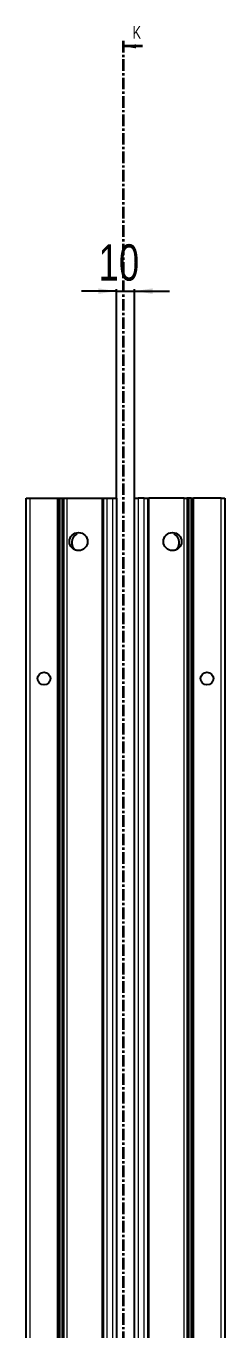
# Model space of a CAD drawing. Header units: millimetres. Extents: x -199 to 1181, y -1371 to 1507.
# Drawn here: x 594 to 703, y 789 to 1507 of the extents above; entities that cross this region are included whole.
import ezdxf

# ---------------------------------------------------------------- set-up
doc = ezdxf.new("R2010")
doc.units = ezdxf.units.MM
doc.linetypes.add('CENTER', pattern=[10.16, 6.35, -1.27, 1.27, -1.27])
doc.layers.add('FORMAT', color=7, linetype='Continuous')
doc.styles.add('SLDTEXTSTYLE0', font='TXT', dxfattribs={"width": 0.75})
doc.dimstyles.new('SLDDIMSTYLE1', dxfattribs={"dimtxt": 20, "dimasz": 10, "dimexe": 0, "dimexo": 0.0625, "dimgap": 5, "dimtad": 2, "dimdec": 1, "dimrnd": 1e-09, "dimzin": 12, "dimdsep": 46, "dimtxsty": 'SLDTEXTSTYLE0', "dimsah": 1, "dimcen": 0.09, "dimadec": 0, "dimazin": 3, "dimtfac": 1, "dimtmove": 0, "dimatfit": 0, "dimfxl": 0, "dimfrac": 2, "dimtolj": 1, "dimtzin": 12, "dimarcsym": 0})

# ---------------------------------------------------------------- blocks, each defined once
blk = doc.blocks.new('_D_4')
at = {"layer": 'FORMAT'}
for p, q in [((643.8, 1361.21), (624.57, 1361.21)), ((643.8, 1247.22), (643.8, 1362.21)), ((643.8, 1361.21), (653.8, 1361.21)), ((653.8, 1247.22), (653.8, 1362.21)), ((653.8, 1361.21), (673.03, 1361.21))]:
    blk.add_line(p, q, dxfattribs=at)
for points in [[(643.8, 1361.21), (633.8, 1362.75), (633.8, 1359.67)], [(653.8, 1361.21), (663.8, 1359.67), (663.8, 1362.75)]]:
    blk.add_solid(points, dxfattribs=at)
at = {"layer": 'FORMAT', "insert": (634.02, 1386.99), "char_height": 20, "attachment_point": 1, "style": 'SLDTEXTSTYLE0'}
blk.add_mtext('10', dxfattribs=at)

msp = doc.modelspace()

# ---------------------------------------------------------------- linework, layer by layer
at = {"color": 7, "linetype": 'CENTER', "lineweight": 35}
msp.add_line((647.53, 1499.09), (647.53, -1103.67), dxfattribs=at)
at = {"color": 7, "linetype": 'Continuous', "lineweight": 35}
msp.add_line((658.17, 1496.09), (647.53, 1496.09), dxfattribs=at)
at = {"color": 7, "linetype": 'Continuous', "lineweight": 25}
for p, q in [((594.1, -851.79), (594.1, 1247.21)), ((594.1, 1247.21), (596.1, 1247.21)), ((596.1, 1247.21), (611.45, 1247.21)), ((611.45, 1247.21), (612.1, 1247.21)), ((612.1, 1223.46), (612.1, 1247.21)), ((612.1, 1247.21), (612.69, 1247.21)), ((612.69, 1247.21), (613.89, 1247.21)), ((613.89, 1247.21), (613.89, -851.79)), ((613.89, 1247.21), (613.93, 1247.21)), ((613.93, 1247.21), (613.93, -851.79)), ((613.93, 1247.21), (615.13, 1247.21)), ((615.13, 1247.21), (616.55, 1247.21)), ((616.55, 1247.21), (635.95, 1247.21)), ((635.95, 1247.21), (636.6, 1247.21)), ((636.6, -851.79), (636.6, 1247.21)), ((636.6, 1247.21), (638.6, 1247.21)), ((638.6, 1247.21), (641.8, 1247.21)), ((641.8, 1247.21), (643.8, 1247.21)), ((643.8, 1247.21), (643.8, -851.79)), ((653.8, -851.79), (653.8, 1247.21)), ((653.8, 1247.21), (655.8, 1247.21)), ((659, 1247.21), (655.8, 1247.21)), ((659, 1247.21), (661, 1247.21)), ((661, 1247.21), (661, -851.79)), ((661, 1247.21), (661.65, 1247.21)), ((681.05, 1247.21), (661.65, 1247.21)), ((681.05, 1247.21), (682.47, 1247.21)), ((683.67, 1247.21), (682.47, 1247.21)), ((683.67, -851.79), (683.67, 1247.21)), ((683.71, 1247.21), (683.67, 1247.21)), ((683.71, -851.79), (683.71, 1247.21)), ((684.91, 1247.21), (683.71, 1247.21)), ((684.91, 1247.21), (685.5, 1247.21)), ((685.5, 1247.21), (685.5, 1223.46)), ((685.5, 1247.21), (686.15, 1247.21)), ((701.5, 1247.21), (686.15, 1247.21)), ((701.5, 1247.21), (703.5, 1247.21)), ((703.5, 1247.21), (703.5, -851.79)), ((612.16, 1223.35), (612.1, 1223.46)), ((612.1, 1223.46), (612.1, 1221.96)), ((612.1, 1221.96), (612.16, 1222.06)), ((612.1, 1173.46), (612.1, 1221.96)), ((612.16, 1222.06), (612.16, 1223.35)), ((622.15, 1227.73), (622.15, 1228.14)), ((675.45, 1228.14), (675.45, 1227.73)), ((685.5, 1223.46), (685.44, 1223.35)), ((685.44, 1223.35), (685.44, 1222.06)), ((685.44, 1222.06), (685.5, 1221.96)), ((685.5, 1221.96), (685.5, 1223.46)), ((685.5, 1221.96), (685.5, 1173.46)), ((612.16, 1173.35), (612.1, 1173.46)), ((612.1, 1173.46), (612.1, 1171.96)), ((612.1, 1171.96), (612.16, 1172.06)), ((612.1, 1123.46), (612.1, 1171.96)), ((612.16, 1172.06), (612.16, 1173.35)), ((685.5, 1173.46), (685.44, 1173.35)), ((685.44, 1173.35), (685.44, 1172.06)), ((685.44, 1172.06), (685.5, 1171.96)), ((685.5, 1171.96), (685.5, 1173.46)), ((685.5, 1171.96), (685.5, 1123.46)), ((612.16, 1123.35), (612.1, 1123.46)), ((612.1, 1123.46), (612.1, 1121.96)), ((612.1, 1121.96), (612.16, 1122.06)), ((612.1, 1073.46), (612.1, 1121.96)), ((612.16, 1122.06), (612.16, 1123.35)), ((685.5, 1123.46), (685.44, 1123.35)), ((685.44, 1123.35), (685.44, 1122.06)), ((685.44, 1122.06), (685.5, 1121.96)), ((685.5, 1121.96), (685.5, 1123.46)), ((685.5, 1121.96), (685.5, 1073.46)), ((612.16, 1073.35), (612.1, 1073.46)), ((612.1, 1073.46), (612.1, 1071.96)), ((612.1, 1071.96), (612.16, 1072.06)), ((612.1, 1023.46), (612.1, 1071.96)), ((612.16, 1072.06), (612.16, 1073.35)), ((685.5, 1073.46), (685.44, 1073.35)), ((685.44, 1073.35), (685.44, 1072.06)), ((685.44, 1072.06), (685.5, 1071.96)), ((685.5, 1071.96), (685.5, 1073.46)), ((685.5, 1071.96), (685.5, 1023.46)), ((612.16, 1023.35), (612.1, 1023.46)), ((612.1, 1023.46), (612.1, 1021.96)), ((612.1, 1021.96), (612.16, 1022.06)), ((612.1, 973.46), (612.1, 1021.96)), ((612.16, 1022.06), (612.16, 1023.35)), ((685.5, 1023.46), (685.44, 1023.35)), ((685.44, 1023.35), (685.44, 1022.06)), ((685.44, 1022.06), (685.5, 1021.96)), ((685.5, 1021.96), (685.5, 1023.46)), ((685.5, 1021.96), (685.5, 973.46)), ((612.16, 973.35), (612.1, 973.46)), ((612.1, 973.46), (612.1, 971.96)), ((612.1, 971.96), (612.16, 972.06)), ((612.1, 923.46), (612.1, 971.96)), ((612.16, 972.06), (612.16, 973.35)), ((685.5, 973.46), (685.44, 973.35)), ((685.44, 973.35), (685.44, 972.06)), ((685.44, 972.06), (685.5, 971.96)), ((685.5, 971.96), (685.5, 973.46)), ((685.5, 971.96), (685.5, 923.46)), ((612.16, 923.35), (612.1, 923.46)), ((612.1, 923.46), (612.1, 921.96)), ((612.1, 921.96), (612.16, 922.06)), ((612.1, 873.46), (612.1, 921.96)), ((612.16, 922.06), (612.16, 923.35)), ((685.5, 923.46), (685.44, 923.35)), ((685.44, 923.35), (685.44, 922.06)), ((685.44, 922.06), (685.5, 921.96)), ((685.5, 921.96), (685.5, 923.46)), ((685.5, 921.96), (685.5, 873.46)), ((612.16, 873.35), (612.1, 873.46)), ((612.1, 873.46), (612.1, 871.96)), ((612.1, 871.96), (612.16, 872.06)), ((612.1, 823.46), (612.1, 871.96)), ((612.16, 872.06), (612.16, 873.35)), ((685.5, 873.46), (685.44, 873.35)), ((685.44, 873.35), (685.44, 872.06)), ((685.44, 872.06), (685.5, 871.96)), ((685.5, 871.96), (685.5, 873.46)), ((685.5, 871.96), (685.5, 823.46)), ((612.16, 823.35), (612.1, 823.46)), ((612.1, 823.46), (612.1, 821.96)), ((612.1, 821.96), (612.16, 822.06)), ((612.1, 773.46), (612.1, 821.96)), ((612.16, 822.06), (612.16, 823.35)), ((685.5, 823.46), (685.44, 823.35)), ((685.44, 823.35), (685.44, 822.06)), ((685.44, 822.06), (685.5, 821.96)), ((685.5, 821.96), (685.5, 823.46)), ((685.5, 821.96), (685.5, 773.46))]:
    msp.add_line(p, q, dxfattribs=at)
at = {"color": 8, "linetype": 'Continuous', "lineweight": 18}
for p, q in [((596.1, 1247.21), (596.1, -851.79)), ((611.45, -851.79), (611.45, 1247.21)), ((612.69, 1247.21), (612.69, -851.79)), ((615.13, -851.79), (615.13, 1247.21)), ((616.55, 1247.21), (616.55, -851.79)), ((635.95, -851.79), (635.95, 1247.21)), ((638.6, 1247.21), (638.6, -851.79)), ((641.8, -851.79), (641.8, 1247.21)), ((655.8, 1247.21), (655.8, -851.79)), ((659, -851.79), (659, 1247.21)), ((661.65, 1247.21), (661.65, -851.79)), ((681.05, -851.79), (681.05, 1247.21)), ((682.47, 1247.21), (682.47, -851.79)), ((684.91, -851.79), (684.91, 1247.21)), ((686.15, 1247.21), (686.15, -851.79)), ((701.5, -851.79), (701.5, 1247.21))]:
    msp.add_line(p, q, dxfattribs=at)
at = {"color": 7, "linetype": 'Continuous', "lineweight": 25}
for centre, radius in [((622.95, 1223.21), 5), ((674.65, 1223.21), 5), ((603.95, 1147.71), 3.5), ((693.65, 1147.71), 3.5)]:
    msp.add_circle(centre, radius, dxfattribs=at)
for centre, radius, start, end in [((624.45, 1222.71), 5.25, 119.14074, 233.81086), ((621.65, 1227.73), 0.5, 299.14074, 0), ((675.95, 1227.73), 0.5, 180, 240.85926), ((673.15, 1222.71), 5.25, 306.18913, 60.85926)]:
    msp.add_arc(centre, radius, start, end, dxfattribs=at)
at = {"color": 7, "linetype": 'Continuous', "lineweight": 35}
msp.add_solid([(647.53, 1496.09), (654.53, 1494.97), (654.53, 1497.21)], dxfattribs=at)

# ---------------------------------------------------------------- texts
at = {"color": 7, "linetype": 'Continuous', "insert": (652.68, 1507.24), "char_height": 7, "attachment_point": 1, "style": 'SLDTEXTSTYLE0'}
msp.add_mtext('K', dxfattribs=at)

# ---------------------------------------------------------------- dimensions: what is measured, and where the dimension line sits
at = {"layer": 'FORMAT'}
dim = msp.add_linear_dim(base=(653.8, 1361.21), p1=(643.8, 1247.21), p2=(653.8, 1247.21), dimstyle='SLDDIMSTYLE1', dxfattribs=at)
dim.commit()
dim.dimension.update_dxf_attribs({"geometry": '_D_4', "text_midpoint": (648.8, 1361.21), "dimtype": 160})

doc.saveas('drawing.dxf')
